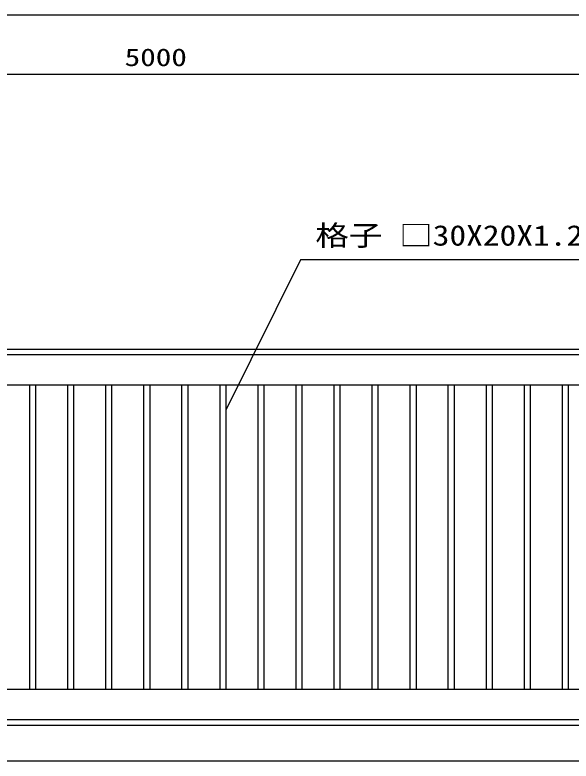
# Model space of a CAD drawing. Units: millimetres, scale not verified. Extents: x -5940 to 5940, y -4200 to 4200.
# Drawn here: x -1938 to -111, y -134 to 2318 of the extents above; entities that cross this region are included whole.
import ezdxf
from ezdxf.enums import TextEntityAlignment as Align

# ---------------------------------------------------------------- set-up
doc = ezdxf.new("R2010")
doc.units = ezdxf.units.MM
doc.header["$LTSCALE"] = 20
doc.layers.add('0-1_0', color=7, linetype='Continuous', lineweight=25)
doc.layers.add('0-2_1', color=7, linetype='Continuous', lineweight=25)
doc.styles.add('ＭＳ ゴシック', font='')
doc.styles.get('ＭＳ ゴシック').set_extended_font_data('MS Gothic')

msp = doc.modelspace()

# ---------------------------------------------------------------- linework, layer by layer
at = {"layer": '0-1_0', "color": 2}
for p, q in [((-3930.74, 2318.43), (2169.26, 2318.43)), ((-3930.74, 2124.06), (969.26, 2124.06))]:
    msp.add_line(p, q, dxfattribs=at)
at = {"layer": '0-1_0'}
msp.add_lwpolyline([(35.89, 1513.52), (-999.95, 1513.52), (-1244.92, 1021.29)], dxfattribs=at)
at = {"layer": '0-2_1'}
for p, q in [((1019.26, 1219.2), (-3980.74, 1219.2)), ((1019.26, 1201.2), (-3980.74, 1201.2)), ((1019.26, 1101.2), (-3880.74, 1101.2)), ((-1890.74, 1101.2), (-1890.74, 101.2)), ((-1870.74, 1101.2), (-1870.74, 101.2)), ((-1765.74, 1101.2), (-1765.74, 101.2)), ((-1745.74, 1101.2), (-1745.74, 101.2)), ((-1640.74, 1101.2), (-1640.74, 101.2)), ((-1620.74, 1101.2), (-1620.74, 101.2)), ((-1515.74, 1101.2), (-1515.74, 101.2)), ((-1495.74, 1101.2), (-1495.74, 101.2)), ((-1390.74, 1101.2), (-1390.74, 101.2)), ((-1370.74, 1101.2), (-1370.74, 101.2)), ((-1265.74, 1101.2), (-1265.74, 101.2)), ((-1245.74, 1101.2), (-1245.74, 101.2)), ((-1140.74, 1101.2), (-1140.74, 101.2)), ((-1120.74, 1101.2), (-1120.74, 101.2)), ((-1015.74, 1101.2), (-1015.74, 101.2)), ((-995.74, 1101.2), (-995.74, 101.2)), ((-890.74, 1101.2), (-890.74, 101.2)), ((-870.74, 1101.2), (-870.74, 101.2)), ((-765.74, 1101.2), (-765.74, 101.2)), ((-745.74, 1101.2), (-745.74, 101.2)), ((-640.74, 1101.2), (-640.74, 101.2)), ((-620.74, 1101.2), (-620.74, 101.2)), ((-515.74, 1101.2), (-515.74, 101.2)), ((-495.74, 1101.2), (-495.74, 101.2)), ((-390.74, 1101.2), (-390.74, 101.2)), ((-370.74, 1101.2), (-370.74, 101.2)), ((-265.74, 1101.2), (-265.74, 101.2)), ((-245.74, 1101.2), (-245.74, 101.2)), ((-140.74, 1101.2), (-140.74, 101.2)), ((-120.74, 1101.2), (-120.74, 101.2)), ((1019.26, 101.2), (-3880.74, 101.2)), ((1019.26, 1.2), (-3980.74, 1.2)), ((1019.26, -16.8), (-3980.74, -16.8)), ((2652.07, -133.8), (-3980.74, -133.8))]:
    msp.add_line(p, q, dxfattribs=at)

# ---------------------------------------------------------------- texts
at = {"layer": '0-1_0', "color": 3, "style": 'ＭＳ ゴシック'}
for s, height, width, p in [('5000', 57.77, 1.3, (-1577.89, 2132.96)), ('格子 □30X20X1.2@125', 67.3, 1.2, (-951.37, 1540.01))]:
    msp.add_text(s, height=height, dxfattribs=dict(at, width=width)).set_placement(p, align=Align.BOTTOM_LEFT)

doc.saveas('drawing.dxf')
